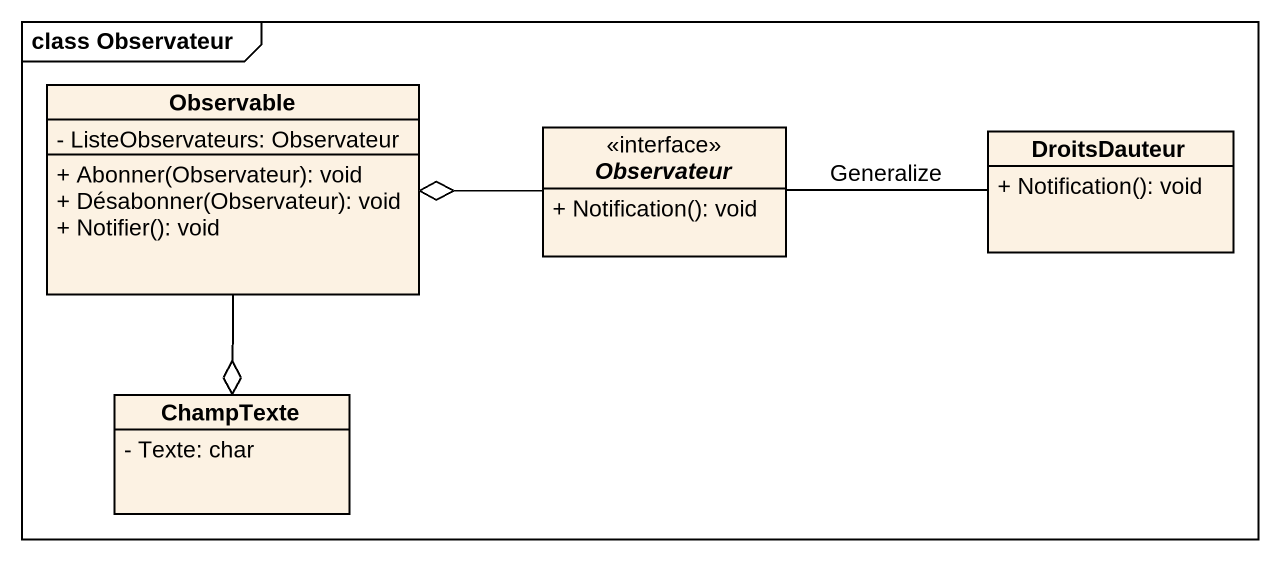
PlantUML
@startuml
mainframe class Observateur
hide circle
hide empty members
skinparam classAttributeIconSize 0
class Observable {
  - ListeObservateurs: Observateur
  + Abonner(Observateur): void
  + Désabonner(Observateur): void
  + Notifier(): void
}
interface Observateur {
  + Notification(): void
}
class DroitsDauteur {
  + Notification(): void
}
class ChampTexte {
  - Texte: char
}
Observable --o ChampTexte
Observateur -left-o Observable
Observateur -right- DroitsDauteur : Generalize
@enduml
